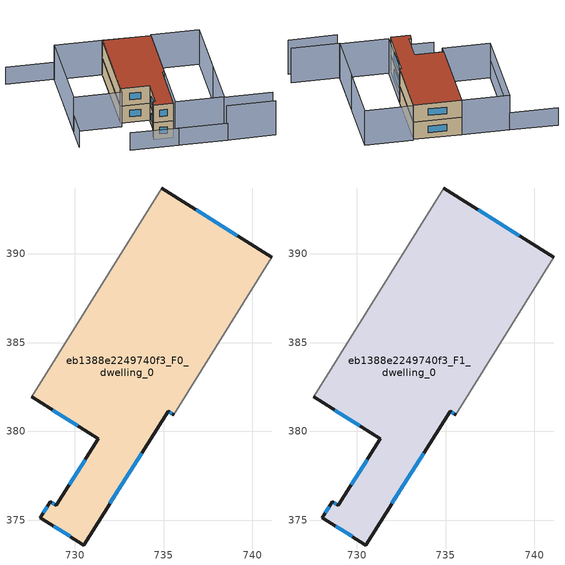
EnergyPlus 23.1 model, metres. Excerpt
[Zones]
eb1388e2249740f3_F0_dwelling_0
 floor ground (EU_floor_Construction): 741.08,389.8 735.56,380.94 735.26,381.13 730.5,373.61 728.06,375.15 728.62,376.05 728.95,375.84 731.32,379.58 727.59,381.95 734.9,393.71 z0
 wall outside (EU_wall_Construction): 727.59,381.95 731.32,379.58 728.95,375.84 728.62,376.05 728.06,375.15 730.5,373.61 735.26,381.13 735.56,380.94 / 741.08,389.8 734.9,393.71 z0:3
 wall adiabatic (EU_wall_Construction): 734.9,393.71 727.59,381.95 / 735.56,380.94 741.08,389.8 z0:3
 window (EU_Window_Construction): 728.45,375.77 728.23,375.43 / 728.85,375.9 728.73,375.98 / 730.59,378.41 729.69,377 / 728.75,381.21 730.16,380.32 / 739.16,391.02 736.83,392.49 / 735.36,381.07 735.47,381 / 731.98,375.95 733.78,378.79 / 728.82,374.67 729.74,374.09 z0.93:2.07
eb1388e2249740f3_F1_dwelling_0
 floor to eb1388e2249740f3_F0_dwelling_0 (EU_floor_Construction): 741.08,389.8 735.56,380.94 735.26,381.13 730.5,373.61 728.06,375.15 728.62,376.05 728.95,375.84 731.32,379.58 727.59,381.95 734.9,393.71 z3
 wall outside (EU_wall_Construction): 727.59,381.95 731.32,379.58 728.95,375.84 728.62,376.05 728.06,375.15 730.5,373.61 735.26,381.13 735.56,380.94 / 741.08,389.8 734.9,393.71 z3:6
 wall adiabatic (EU_wall_Construction): 734.9,393.71 727.59,381.95 / 735.56,380.94 741.08,389.8 z3:6
 window (EU_Window_Construction): 728.45,375.77 728.23,375.43 / 728.85,375.9 728.73,375.98 / 730.59,378.41 729.69,377 / 728.75,381.21 730.16,380.32 / 739.16,391.02 736.83,392.49 / 735.36,381.07 735.47,381 / 731.98,375.95 733.78,378.79 / 728.82,374.67 729.74,374.09 z3.93:5.07
 roof outside (EU_roof_Construction): 735.56,380.94 741.08,389.8 734.9,393.71 727.59,381.95 731.32,379.58 728.95,375.84 728.62,376.05 728.06,375.15 730.5,373.61 735.26,381.13 z6
shading: 735.86,367.74 742.19,363.81 / 743.45,365.84 737.24,369.7 / 737.24,369.7 747.38,386.07 / 720.92,384.96 728.81,397.57 / 728.81,397.57 734.96,393.72 / 734.96,393.72 727.07,381.11 / 727.07,381.11 720.92,384.96 / 731.07,373.72 741.17,389.94 / 741.17,389.94 747.4,386.06 / 747.4,386.06 737.3,369.84 / 737.3,369.84 731.07,373.72 z0:6; 729.6,371.61 735.94,367.64 / 723.54,375.43 729.7,371.51 / 722.64,401.48 728.83,397.6 / 728.83,397.6 718.55,381.18 z0:3
[Building]
EU S2 Campaign: North Axis=0; Terrain=City; Solar Distribution=FullExterior
[Site:Location]
Montreal-Trudeau.Intl.AP: Latitude=45.4667; Longitude=-73.75; Time Zone=-5; Elevation=36
[SizingPeriod:WeatherFileDays]
AnnualSizingPeriod: Begin Month=1; Begin Day of Month=1; End Month=12; End Day of Month=31; Day of Week for Start Day=Monday; Use Weather File Daylight Saving Period=No; Use Weather File Rain and Snow Indicators=No
[MATERIAL]
EU_InternalMass_Material: Roughness=MediumRough; Thickness=0.1; Conductivity=1; Density=1800; Specific Heat=900; Thermal Absorptance=0.9; Solar Absorptance=0.7; Visible Absorptance=0.7
[MATERIAL:NOMASS] Roughness=MediumRough; Thermal Absorptance=0.9; Solar Absorptance=0.7; Visible Absorptance=0.7
Name | Thermal Resistance
EU_wall_NoMass; EU_floor_NoMass | 1.36485
EU_roof_NoMass | 2.55992
[WINDOWMATERIAL:SIMPLEGLAZINGSYSTEM]
EU_Window_SimpleGlazing: UFactor=3.92339; Solar Heat Gain Coefficient=0.8; Visible Transmittance=0.8
[CONSTRUCTION]
EU_wall_Construction: EU_wall_NoMass
EU_roof_Construction: EU_roof_NoMass
EU_floor_Construction: EU_floor_NoMass
EU_Window_Construction: EU_Window_SimpleGlazing
EU_InternalMass_Construction: EU_InternalMass_Material
[ZONE] Type=1; Multiplier=1; Ceiling Height=autocalculate; Floor Area=autocalculate; Part of Total Floor Area=Yes
Name | Volume
eb1388e2249740f3_F0_dwelling_0 | 342.208
eb1388e2249740f3_F1_dwelling_0 | 342.209
[INTERNALMASS] Construction=EU_InternalMass_Construction; Surface Area=114.07
Name | Zone or ZoneList
eb1388e2249740f3_F0_dwelling_0_EU_InternalMass | eb1388e2249740f3_F0_dwelling_0
eb1388e2249740f3_F1_dwelling_0_EU_InternalMass | eb1388e2249740f3_F1_dwelling_0
[OTHEREQUIPMENT] Fuel Type=Electricity; Design Level Calculation Method=Watts/Area; Power per Zone Floor Area=1; Fraction Latent=0; Fraction Radiant=0; Fraction Lost=0; Carbon Dioxide Generation Rate=0; EndUse Subcategory=EU_Step8_InternalGains
Name | Zone or ZoneList or Space or SpaceList | Schedule
EU_Step8_InternalGain_eb1388e2249740f3_F0_dwelling_0_f000 | eb1388e2249740f3_F0_dwelling_0 | EU_Step8_GainSchedule_eb1388e2249740f3_F0_dwelling_0_f000
EU_Step8_InternalGain_eb1388e2249740f3_F1_dwelling_0_f000 | eb1388e2249740f3_F1_dwelling_0 | EU_Step8_GainSchedule_eb1388e2249740f3_F1_dwelling_0_f000
[ZONEVENTILATION:DESIGNFLOWRATE] Schedule=EU_AlwaysOn; Design Flow Rate Calculation Method=AirChanges/Hour; Air Changes per Hour=0.860309; Ventilation Type=Natural; Fan Pressure Rise=0; Fan Total Efficiency=1; Constant Term Coefficient=1; Temperature Term Coefficient=0; Velocity Term Coefficient=0; Velocity Squared Term Coefficient=0; Minimum Indoor Temperature=-100; Maximum Indoor Temperature=100; Delta Temperature=-100; Minimum Outdoor Temperature=-100; Maximum Outdoor Temperature=100; Maximum Wind Speed=40
Name | Zone or ZoneList or Space or SpaceList
EU_ConstantAir_eb1388e2249740f3_F0_dwelling_0 | eb1388e2249740f3_F0_dwelling_0
EU_ConstantAir_eb1388e2249740f3_F1_dwelling_0 | eb1388e2249740f3_F1_dwelling_0
[HVACTEMPLATE:THERMOSTAT] Constant Heating Setpoint=20; Constant Cooling Setpoint=50
EU_HeatOnly_eb1388e2249740f3_F0_dwelling_0; EU_HeatOnly_eb1388e2249740f3_F1_dwelling_0
[HVACTEMPLATE:ZONE:IDEALLOADSAIRSYSTEM] System Availability Schedule=EU_AlwaysOn; Maximum Heating Supply Air Temperature=50; Minimum Cooling Supply Air Temperature=13; Maximum Heating Supply Air Humidity Ratio=0.0156; Minimum Cooling Supply Air Humidity Ratio=0.0077; Heating Limit=NoLimit; Cooling Limit=NoLimit; Heating Availability Schedule=EU_AlwaysOn; Cooling Availability Schedule=EU_CoolingOff; Dehumidification Control Type=ConstantSensibleHeatRatio; Cooling Sensible Heat Ratio=0.7; Dehumidification Setpoint=60; Humidification Control Type=None; Humidification Setpoint=30; Outdoor Air Method=None; Outdoor Air Flow Rate per Person=0.00944; Outdoor Air Flow Rate per Zone Floor Area=0; Outdoor Air Flow Rate per Zone=0; Demand Controlled Ventilation Type=None; Outdoor Air Economizer Type=NoEconomizer; Heat Recovery Type=None; Sensible Heat Recovery Effectiveness=0.7; Latent Heat Recovery Effectiveness=0.65
Name | Template Thermostat
eb1388e2249740f3_F0_dwelling_0 | EU_HeatOnly_eb1388e2249740f3_F0_dwelling_0
eb1388e2249740f3_F1_dwelling_0 | EU_HeatOnly_eb1388e2249740f3_F1_dwelling_0
[SIZING:ZONE] Zone Cooling Design Supply Air Temperature Input Method=SupplyAirTemperature; Zone Cooling Design Supply Air Temperature=13; Zone Heating Design Supply Air Temperature Input Method=SupplyAirTemperature; Zone Heating Design Supply Air Temperature=50; Zone Cooling Design Supply Air Humidity Ratio=0.008; Zone Heating Design Supply Air Humidity Ratio=0.008; Cooling Design Air Flow Method=DesignDay; Cooling Design Air Flow Rate=0; Cooling Minimum Air Flow per Zone Floor Area=0.000762; Cooling Minimum Air Flow=0; Cooling Minimum Air Flow Fraction=0.2; Heating Design Air Flow Method=DesignDay; Heating Design Air Flow Rate=0; Heating Maximum Air Flow per Zone Floor Area=0.002032; Heating Maximum Air Flow=0.141576; Heating Maximum Air Flow Fraction=0.3; Account for Dedicated Outdoor Air System=No; Dedicated Outdoor Air System Control Strategy=NeutralSupplyAir; Dedicated Outdoor Air Low Setpoint Temperature for Design=autosize; Dedicated Outdoor Air High Setpoint Temperature for Design=autosize; Zone Load Sizing Method=Sensible Load Only No Latent Load; Zone Latent Cooling Design Supply Air Humidity Ratio Input Method=HumidityRatioDifference; Zone Cooling Design Supply Air Humidity Ratio Difference=0.005; Zone Latent Heating Design Supply Air Humidity Ratio Input Method=HumidityRatioDifference; Zone Humidification Design Supply Air Humidity Ratio Difference=0.005
eb1388e2249740f3_F0_dwelling_0; eb1388e2249740f3_F1_dwelling_0
[SCHEDULE:CONSTANT]
Name | Hourly Value
EU_AlwaysOn | 1
EU_CoolingOff | 0
[SCHEDULE:FILE] Column Number=1; Rows to Skip at Top=0; Number of Hours of Data=8760; Column Separator=Comma; Interpolate to Timestep=No; Minutes per Item=60; Adjust Schedule for Daylight Savings=Yes
Name | File
EU_Step8_GainSchedule_eb1388e2249740f3_F0_dwelling_0_f000 | ../../schedules/eb1388e2249740f3/eb1388e2249740f3_F0_dwelling_0_f000_gain.csv
EU_Step8_GainSchedule_eb1388e2249740f3_F1_dwelling_0_f000 | ../../schedules/eb1388e2249740f3/eb1388e2249740f3_F1_dwelling_0_f000_gain.csv
